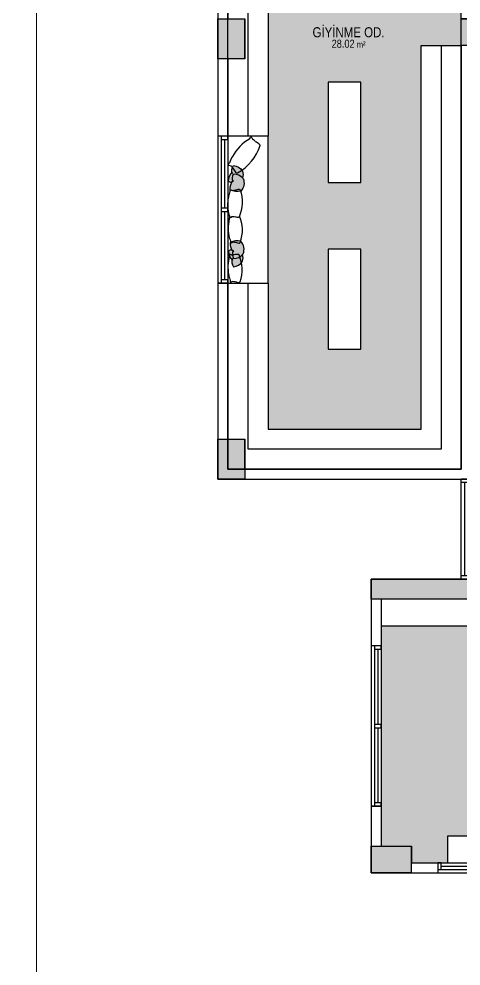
# Model space of a CAD drawing. Header units: metres. Extents: x 325971 to 582574, y 4156069 to 4412673.
# Drawn here: x 469064 to 469727, y 4269158 to 4270578 of the extents above; entities that cross this region are included whole.
import ezdxf
from ezdxf.enums import TextEntityAlignment as Align

# ---------------------------------------------------------------- set-up
doc = ezdxf.new("R2010")
doc.units = ezdxf.units.M
doc.layers.get('0').update_dxf_attribs({"color": 5, "lineweight": 0})
doc.layers.add('0_IFC_Area', color=100, linetype='Continuous', plot=False)
for name, color, linetype in [('0_IFC_Elevation_5', 252, 'Continuous'), ('0_IFC_Hatch', 250, 'Continuous'), ('0_IFC_Hatch_Structure', 251, 'Continuous'), ('0_IFC_Room_Text(No)_100', 12, 'Continuous'), ('0_IFC_Room_Text(No)_50', 12, 'Continuous'), ('0_IFC_Text_Explanation_100', 231, 'Continuous'), ('1_IFC_Concrete_Section', 50, 'Continuous'), ('2_IFC_Wall', 130, 'Continuous'), ('3_IFC_Window', 136, 'Continuous'), ('6_IFC_Furniture', 35, 'Continuous')]:
    doc.layers.add(name, color=color, linetype=linetype)
doc.styles.add('IFC_TEXT', font='ARIALN.TTF')

# ---------------------------------------------------------------- blocks, each defined once
blk = doc.blocks.new('*U182')
blk.add_wipeout([(-311, 0), (0, 0), (0, -164.2), (-60, -164.2), (-60, -60), (-311, -60)]).dxf.layer = '6_IFC_Furniture'
at = {"layer": '6_IFC_Furniture', "transparency": 33554687}
blk.add_lwpolyline([(-60, -60), (-311, -60), (-311, 0), (0, 0), (0, -164.2), (-60, -164.2)], close=True, dxfattribs=at)
blk.add_lwpolyline([(-311, -30), (-30, -30), (-30, -164.2)], dxfattribs=at)
blk = doc.blocks.new('*U167')
at = {"transparency": 33554687}
blk.add_wipeout([(119.7, 635), (179.7, 635), (179.7, 0), (-169.5, 0), (-169.5, 279), (-109.5, 279), (-109.5, 60), (119.7, 60)], dxfattribs=at).dxf.layer = '6_IFC_Furniture'
at = {"layer": '6_IFC_Furniture', "transparency": 33554687}
blk.add_lwpolyline([(-109.5, 60), (119.7, 60), (119.7, 635), (179.7, 635), (179.7, 0), (-169.5, 0), (-169.5, 279), (-109.5, 279)], close=True, dxfattribs=at)
blk.add_lwpolyline([(149.7, 635), (149.7, 30), (-139.5, 30), (-139.5, 279)], dxfattribs=at)
blk = doc.blocks.new('*U135')
blk.add_wipeout([(-50, 0), (-50, -10), (100, -10), (100, 0)]).dxf.layer = '3_IFC_Window'
at = {"layer": '3_IFC_Window'}
blk.add_lwpolyline([(-50, 0), (-50, -10), (100, -10), (100, 0)], close=True, dxfattribs=at)
for points in [[(-45, 0), (-45, -10)], [(95, 0), (95, -10)], [(100, 0), (100, -10)], [(95, -5), (-45, -5)]]:
    blk.add_lwpolyline(points, dxfattribs=at)
blk = doc.blocks.new('*U162')
blk.add_wipeout([(0, 0), (45, 0), (45, -40), (0, -40)]).dxf.layer = '6_IFC_Furniture'
at = {"layer": '6_IFC_Furniture', "transparency": 33554687}
blk.add_lwpolyline([(0, -40), (0, 0), (45, 0), (45, -40)], close=True, dxfattribs=at)
blk = doc.blocks.new('*U163')
blk.add_wipeout([(0, 0), (300, 0), (300, 15), (0, 15)]).dxf.layer = '3_IFC_Window'
at = {"layer": '0_IFC_Elevation_5'}
blk.add_lwpolyline([(0, 10), (0, 15), (300, 15), (300, 10)], dxfattribs=at)
at = {"layer": '2_IFC_Wall'}
for points in [[(0, 0), (0, 15)], [(300, 0), (300, 15)]]:
    blk.add_lwpolyline(points, dxfattribs=at)
at = {"layer": '3_IFC_Window'}
for points in [[(0, 10), (5, 10), (5, 0), (0, 0)], [(295, 10), (300, 10), (300, 0), (295, 0)]]:
    blk.add_lwpolyline(points, close=True, dxfattribs=at)
for points in [[(0, 0), (300, 0)], [(5, 10), (295, 10)], [(5, 5), (295, 5)]]:
    blk.add_lwpolyline(points, dxfattribs=at)
blk = doc.blocks.new('*U164')
blk.add_wipeout([(0, 0), (240, 0), (240, 15), (0, 15)]).dxf.layer = '3_IFC_Window'
at = {"layer": '0_IFC_Elevation_5'}
blk.add_lwpolyline([(0, 10), (0, 15), (240, 15), (240, 10)], dxfattribs=at)
at = {"layer": '2_IFC_Wall'}
for points in [[(0, 0), (0, 15)], [(240, 0), (240, 15)]]:
    blk.add_lwpolyline(points, dxfattribs=at)
at = {"layer": '3_IFC_Window'}
for points in [[(0, 10), (5, 10), (5, 0), (0, 0)], [(235, 10), (240, 10), (240, 0), (235, 0)]]:
    blk.add_lwpolyline(points, close=True, dxfattribs=at)
for points in [[(0, 0), (240, 0)], [(5, 10), (235, 10)], [(5, 5), (235, 5)]]:
    blk.add_lwpolyline(points, dxfattribs=at)
blk.add_wipeout([(117.5, 0), (122.5, 0), (122.5, 10), (117.5, 10)]).dxf.layer = '3_IFC_Window'
blk.add_lwpolyline([(117.5, 10), (122.5, 10), (122.5, 0), (117.5, 0)], close=True, dxfattribs=at)
blk = doc.blocks.new('*U185')
blk.add_wipeout([(0, 0), (220, 0), (220, 15), (0, 15)]).dxf.layer = '3_IFC_Window'
at = {"layer": '0_IFC_Elevation_5'}
blk.add_lwpolyline([(0, 10), (0, 15), (220, 15), (220, 10)], dxfattribs=at)
at = {"layer": '2_IFC_Wall'}
for points in [[(0, 0), (0, 15)], [(220, 0), (220, 15)]]:
    blk.add_lwpolyline(points, dxfattribs=at)
at = {"layer": '3_IFC_Window'}
for points in [[(0, 10), (5, 10), (5, 0), (0, 0)], [(215, 10), (220, 10), (220, 0), (215, 0)]]:
    blk.add_lwpolyline(points, close=True, dxfattribs=at)
for points in [[(0, 0), (220, 0)], [(5, 10), (215, 10)], [(5, 5), (215, 5)]]:
    blk.add_lwpolyline(points, dxfattribs=at)
blk.add_wipeout([(107.5, 0), (112.5, 0), (112.5, 10), (107.5, 10)]).dxf.layer = '3_IFC_Window'
blk.add_lwpolyline([(107.5, 10), (112.5, 10), (112.5, 0), (107.5, 0)], close=True, dxfattribs=at)
blk = doc.blocks.new('*U171')
blk.add_wipeout([(0, 0), (149.5, 0), (149.5, -40), (0, -40)]).dxf.layer = '6_IFC_Furniture'
at = {"layer": '6_IFC_Furniture', "transparency": 33554687}
blk.add_lwpolyline([(0, -40), (0, 0), (149.5, 0), (149.5, -40)], close=True, dxfattribs=at)
blk = doc.blocks.new('*U184')
blk.add_wipeout([(0, 0), (220, 0), (220, -60), (0, -60)]).dxf.layer = '6_IFC_Furniture'
at = {"layer": '6_IFC_Furniture', "transparency": 33554687}
blk.add_lwpolyline([(0, -60), (0, 0), (220, 0), (220, -60)], close=True, dxfattribs=at)
blk = doc.blocks.new('YASTIK')
blk.add_wipeout([(-39, 25.9), (-39.5, 25.7), (-39.8, 25.1), (-39.9, 24.6), (-40.1, 22.3), (-42.4, 19.8), (-44.5, 17.9), (-46.6, 16), (-47, 15.4), (-47.2, 14.8), (-47.2, 14.5), (-46.8, 13.6), (-42.6, 8.8), (-41.1, 7.3), (-38.9, 5.4), (-37.1, 3.9), (-35, 2.4), (-32.4, 0.7), (-30.1, -0.7), (-26.9, -2.3), (-23.1, -3.9), (-20.2, -5), (-17.1, -5.9), (-13.8, -6.6), (-11.7, -7), (-11.3, -6.9), (-11, -6.8), (-10.8, -6.5), (-10, -5.4), (-9.4, -4.2), (-8.7, -2.8), (-8.3, -1.4), (-8.1, -0.8), (-7.4, 0.1), (-6.8, 0.8), (-6.4, 1.5), (-6.1, 2.2), (-5.9, 2.6), (-5.5, 2.9), (-4.6, 3.5), (-4.3, 3.7), (-4.1, 3.8), (-4, 4), (-3.9, 4.2), (-3.9, 4.4), (-3.9, 4.6), (-4, 4.9), (-4.2, 5.1), (-4.3, 5.1), (-4.4, 5.2), (-5.7, 5.9), (-6.8, 7.2), (-7.6, 8), (-8.3, 8.8), (-9.4, 9.8), (-10.2, 10.6), (-11, 11.3), (-11.7, 12), (-12.4, 12.6), (-13.1, 13.2), (-13.4, 13.4), (-14.3, 14.1), (-14.6, 14.3), (-15.2, 14.8), (-16, 15.4), (-16.3, 15.6), (-17.1, 16.1), (-18, 16.8), (-19.6, 17.8), (-20.7, 18.4), (-22, 19.2), (-23.2, 19.8), (-24.6, 20.5), (-25.9, 21.1), (-27.5, 21.8), (-28.4, 22.1), (-29.6, 22.6), (-31.2, 23.1), (-33, 23.7), (-34.1, 24), (-35.9, 24.5), (-37, 24.7), (-37.8, 25.3), (-38.2, 25.6), (-38.4, 25.7), (-38.7, 25.9)]).dxf.layer = '6_IFC_Furniture'
at = {"layer": '6_IFC_Furniture'}
for p, q in [((-39.8, 25.1), (-40.1, 22.3)), ((-37, 24.7), (-38.4, 25.7)), ((-42.4, 19.8), (-46.6, 16)), ((-4.3, 3.7), (-6.6, 2.1)), ((-5.7, 5.9), (-4.4, 5.2))]:
    blk.add_line(p, q, dxfattribs=at)
blk.add_lwpolyline([(-38, 25.5), (-38, 25.4)], dxfattribs=at)
for centre, radius, start, end in [((-24.4, 5.4), 23.1, 132.7951, 141.2243), ((-38.9, 25), 0.881, 54.291, 173.8816), ((-48.9, -30.4), 56.4, 69.4766, 77.856), ((-48.9, -30.4), 56.4, 40.0598, 69.4766), ((-45.4, 14.7), 1.76, 132.7338, 217.939), ((-3.5, 47.3), 54.9, 217.939, 261.4127), ((-15.9, 6.8), 10.9, 315.8345, 337.4337), ((-4.8, 4.4), 0.881, 303.969, 63.5595), ((-11.6, -6.2), 0.8, 261.4127, 321.5413), ((-22.3, 2.3), 14.5, 321.5413, 347.5814)]:
    blk.add_arc(centre, radius, start, end, dxfattribs=at)
blk = doc.blocks.new('PILLOW-2')
at = {"layer": '6_IFC_Furniture', "true_color": 0xffffff}
h = blk.add_hatch(color=7, dxfattribs=at)
h.dxf.hatch_style = 1
h.paths.add_polyline_path([(300, 93, 0.210353), (135, 30, 0.209859), (0, 0, 0.236187), (107, -172, 0.138174), (232, -174, -0.215944), (156, -2, -0.209859), (293, 14, -0.047689), (328, 37, 0.055081)])
h.paths.add_polyline_path([(464, 60, 0.210353), (293, 14, 0.209859), (156, -2, 0.235398), (245, -184, 0.288726), (486, -142, 0.178897)])
at = {"layer": '6_IFC_Furniture'}
for points in [[(156, 24, 0.244175), (0, 0, 0.236187), (107, -172, 0.138115), (232, -174, 0.201666)], [(328, 37, 0.055081), (300, 93, 0.232884), (122, 16, 2.065529)], [(314, 6, 0.244175), (156, -2, 0.235398), (245, -184, 0.288726), (486, -142, 0.178897), (464, 60, 0.232884), (279, 2, 0.787595)]]:
    blk.add_lwpolyline(points, format="xyb", dxfattribs=at)
blk = doc.blocks.new('A$C5335fdae')
at = {"layer": '6_IFC_Furniture', "xscale": 1.299999999999999, "yscale": 1.299999999999999, "zscale": 1.299999999999999, "rotation": 80.80711119761033}
blk.add_blockref('YASTIK', (3.1, 101.7), dxfattribs=at)
at = {"layer": '6_IFC_Furniture', "zscale": 1.1, "rotation": 122.3527733556574}
blk.add_blockref('YASTIK', (-33.6, -13.3), dxfattribs=at)
at = {"layer": '6_IFC_Furniture', "xscale": -1, "zscale": 1.1, "rotation": 57.64722664434253}
blk.add_blockref('YASTIK', (-34, -28), dxfattribs=at)
at = {"layer": '6_IFC_Furniture', "zscale": 1.1, "rotation": 122.3527733556574}
blk.add_blockref('YASTIK', (-34, -72.3), dxfattribs=at)
at = {"yscale": 0.0787440000000001, "zscale": 0.0787440000000001, "rotation": 90}
for p, xscale in [((-30.2, 55.3), -0.0787440000000001), ((-30.2, -96.5), 0.0787440000000001)]:
    blk.add_blockref('PILLOW-2', p, dxfattribs=dict(at, xscale=xscale))
blk = doc.blocks.new('*U186')
blk.add_wipeout([(0, 0), (150, 0), (150, -49.2), (0, -49.2)]).dxf.layer = '6_IFC_Furniture'
at = {"layer": '6_IFC_Furniture', "transparency": 33554687}
blk.add_lwpolyline([(0, -49.2), (0, 0), (150, 0), (150, -49.2)], close=True, dxfattribs=at)
blk = doc.blocks.new('0_IFC_ROOM_TEXT_50')
at = {"layer": '0_IFC_Room_Text(No)_100', "insert": (13.2, -38.5), "char_height": 9.62, "attachment_point": 1, "style": 'IFC_TEXT'}
blk.add_mtext_dynamic_manual_height_columns('m²', width=16.695, gutter_width=6.88, heights=[0], dxfattribs=at)
at = {"layer": '0_IFC_Room_Text(No)_100', "style": 'IFC_TEXT'}
blk.add_attdef('ROOM_NAME', text='', height=13.5, dxfattribs=at).set_placement((0.7, -24.8), align=Align.MIDDLE_CENTER)
blk.add_attdef('AREA', text='', height=9.62, dxfattribs=at).set_placement((9.8, -48.1), align=Align.RIGHT)
at = {"layer": '0_IFC_Text_Explanation_100', "style": 'IFC_TEXT', "flags": 1}
for tag, p in [('DÖŞEME:', (-41.1, -62.8)), ('DUVAR:', (-41.1, -73.9)), ('TAVAN:', (-41.1, -85.2))]:
    blk.add_attdef(tag, p, '', height=7.7, dxfattribs=at)
blk = doc.blocks.new('A$C0934d755')
at = {"layer": '0_IFC_Area'}
for points in [[(40.1, -625), (15.1, -625), (15.1, -1195), (40.1, -1195), (40.1, -1240), (364.3, -1240), (364.3, -430), (15.1, -430), (15.1, -565), (40.1, -565)], [(244.8, -1805), (289.8, -1805), (289.8, -1830), (759.3, -1830), (759.3, -1415), (394.3, -1415), (394.3, -1435), (244.8, -1435)]]:
    blk.add_lwpolyline(points, close=True, dxfattribs=at)
ref = blk.add_blockref('0_IFC_ROOM_TEXT_50', (195.1, -560.1))
ref.add_attrib('ROOM_NAME', 'GİYİNME OD.', dxfattribs={"layer": '0_IFC_Room_Text(No)_50', "height": 15, "style": 'IFC_TEXT'}).set_placement((195.8, -585), align=Align.MIDDLE_CENTER)
ref.add_attrib('AREA', '28.02', dxfattribs={"layer": '0_IFC_Room_Text(No)_100', "height": 12, "style": 'IFC_TEXT'}).set_placement((204.9, -608.2), align=Align.RIGHT)
blk = doc.blocks.new('A$Ca6392db9')
at = {"layer": '0_IFC_Hatch', "true_color": 0x939598}
h = blk.add_hatch(color=252, dxfattribs=at)
h.dxf.hatch_style = 1
h.paths.add_polyline_path([(319.2, -525), (839.2, -525), (839.2, -705), (984.2, -705), (984.2, -1040), (1284.2, -1040), (1284.2, -565), (1239.2, -565), (1239.2, -540), (984.2, -540), (984.2, -125), (319.2, -125)])
h.paths.add_polyline_path([(-20, -585), (-45, -585), (-45, -1155), (-20, -1155), (-20, -1200), (304.2, -1200), (304.2, -390), (-45, -390), (-45, -525), (-20, -525)])
h.paths.add_polyline_path([(184.7, -1765), (229.7, -1765), (229.7, -1790), (699.2, -1790), (699.2, -1375), (334.2, -1375), (334.2, -1395), (184.7, -1395)])
h.paths.add_polyline_path([(1299.2, -1410), (1879.2, -1410), (1879.2, -1154.8), (1879.3, -1055), (1299.2, -1055)])
h.paths.add_polyline_path([(2214.2, -1420), (2049.2, -1420), (2049.2, -1540), (2079.2, -1540), (2079.2, -1600), (2529.2, -1600), (2529.2, -1540), (2554.2, -1540), (2554.2, -1100), (2529.3, -1100), (2529.3, -1055), (2214.2, -1055)])
h.paths.add_polyline_path([(1299.2, -1600), (2039.2, -1600), (2039.2, -1420), (1289.2, -1420), (1289.2, -1540), (1299.2, -1540)])
h.paths.add_polyline_path([(1139.2, -1515), (1149.2, -1515), (1149.2, -1540), (1289.2, -1540), (1289.2, -1215), (1069.2, -1215), (1069.2, -1365), (1139.2, -1365)])
h.paths.add_polyline_path([(834.2, -715), (969.2, -715), (969.2, -1060), (1069.2, -1060), (1069.2, -1365), (314.2, -1365), (314.2, -1215), (834.2, -1215)])
at = {"layer": '0_IFC_Area'}
for points in [[(-20, -585), (-45, -585), (-45, -1155), (-20, -1155), (-20, -1200), (304.2, -1200), (304.2, -390), (-45, -390), (-45, -525), (-20, -525)], [(184.7, -1765), (229.7, -1765), (229.7, -1790), (699.2, -1790), (699.2, -1375), (334.2, -1375), (334.2, -1395), (184.7, -1395)]]:
    blk.add_lwpolyline(points, close=True, dxfattribs=at)

msp = doc.modelspace()

# ---------------------------------------------------------------- hatches: boundary and pattern name
at = {"layer": '0_IFC_Hatch_Structure'}
h = msp.add_hatch(color=256, dxfattribs=at)
h.dxf.hatch_style = 1
h.paths.add_polyline_path([(469756.6, 4269738), (469756.6, 4269708), (469592, 4269708), (469592, 4269738)])
h = msp.add_hatch(color=256, dxfattribs=at)
h.dxf.hatch_style = 1
h.paths.add_polyline_path([(469592, 4269298), (469592, 4269338), (469652, 4269338), (469652, 4269298)])

# ---------------------------------------------------------------- linework, layer by layer
msp.add_circle((454272.5, 4284370.8, -128301.8), 128301.9)
at = {"layer": '1_IFC_Concrete_Section'}
msp.add_lwpolyline([(469592, 4269298), (469592, 4269338), (469652, 4269338), (469652, 4269298)], close=True, dxfattribs=at)
at = {"layer": '2_IFC_Wall'}
for points in [[(469592, 4269888), (469592, 4269888)], [(469607, 4269888), (469607, 4269888)], [(470281.6, 4269738), (469592, 4269738), (469592, 4269298), (470501.6, 4269298)]]:
    msp.add_lwpolyline(points, dxfattribs=at)
msp.add_lwpolyline([(469607, 4269338), (469652, 4269338), (469652, 4269313), (470121.6, 4269313), (470121.6, 4269728), (469756.6, 4269728), (469756.6, 4269708), (469607, 4269708)], close=True, dxfattribs=at)
at = {"layer": '6_IFC_Furniture'}
msp.add_lwpolyline([(469726.6, 4270978), (469741.6, 4270978), (469741.6, 4270578), (469726.6, 4270578)], close=True, dxfattribs=at)

# ---------------------------------------------------------------- block references
msp.add_blockref('A$Ca6392db9', (469422.4, 4271103))

# ---------------------------------------------------------------- next in the draw order: block references
at = {"rotation": 89.99999999999991}
msp.add_blockref('*U182', (469377.4, 4270713), dxfattribs=at)
at = {"xscale": -1}
for name, p, rotation in [('*U164', (469607, 4269638), 90), ('*U162', (469706.4, 4269313), 180)]:
    msp.add_blockref(name, p, dxfattribs=dict(at, rotation=rotation))

# ---------------------------------------------------------------- next in the draw order: block references
msp.add_blockref('*U167', (469546.9, 4269903))
at = {"xscale": -1, "rotation": 180}
msp.add_blockref('*U163', (469692, 4269313), dxfattribs=at)

# ---------------------------------------------------------------- next in the draw order: hatches: boundary and pattern name
at = {"layer": '0_IFC_Hatch_Structure'}
h = msp.add_hatch(color=256, dxfattribs=at)
h.dxf.hatch_style = 1
h.paths.add_polyline_path([(469402.4, 4270518), (469362.4, 4270518), (469362.4, 4270578), (469402.4, 4270578)])
h = msp.add_hatch(color=256, dxfattribs=at)
h.dxf.hatch_style = 1
h.paths.add_polyline_path([(469786.6, 4270578), (469786.6, 4270538), (469726.6, 4270538), (469726.6, 4270578)])
h = msp.add_hatch(color=256, dxfattribs=at)
h.dxf.hatch_style = 1
h.paths.add_polyline_path([(469402.4, 4269888), (469362.4, 4269888), (469362.4, 4269948), (469402.4, 4269948)])

# ---------------------------------------------------------------- next in the draw order: linework, layer by layer
at = {"layer": '1_IFC_Concrete_Section'}
for points in [[(469402.4, 4270518), (469362.4, 4270518), (469362.4, 4270578), (469402.4, 4270578)], [(469786.6, 4270578), (469786.6, 4270538), (469726.6, 4270538), (469726.6, 4270578)], [(469402.4, 4269888), (469362.4, 4269888), (469362.4, 4269948), (469402.4, 4269948)]]:
    msp.add_lwpolyline(points, close=True, dxfattribs=at)
at = {"layer": '2_IFC_Wall'}
for points in [[(469362.4, 4270993), (469362.4, 4269888), (469726.6, 4269888)], [(469377.4, 4270978), (469377.4, 4270723), (469541.6, 4270723), (469541.6, 4270713), (469377.4, 4270713), (469377.4, 4270578), (469402.4, 4270578), (469402.4, 4270518), (469377.4, 4270518)], [(469377.4, 4270518), (469377.4, 4269903), (469726.6, 4269903), (469726.6, 4270578)], [(469726.6, 4270578), (470261.6, 4270578), (470261.6, 4270398), (470406.6, 4270398), (470406.6, 4270063), (470706.6, 4270063), (470706.6, 4270538)]]:
    msp.add_lwpolyline(points, dxfattribs=at)

# ---------------------------------------------------------------- next in the draw order: block references
at = {"xscale": -1}
for name, p, rotation in [('*U186', (469576.6, 4270333), 270), ('*U185', (469377.4, 4270402), 90), ('*U186', (469576.6, 4270083), 270), ('*U135', (469736.6, 4269788), 270)]:
    msp.add_blockref(name, p, dxfattribs=dict(at, rotation=rotation))

# ---------------------------------------------------------------- next in the draw order: linework, layer by layer
at = {"layer": '1_IFC_Concrete_Section'}
msp.add_lwpolyline([(469756.6, 4269738), (469756.6, 4269708), (469592, 4269708), (469592, 4269738)], close=True, dxfattribs=at)

# ---------------------------------------------------------------- next in the draw order: block references
at = {"xscale": -1, "rotation": 270}
msp.add_blockref('*U184', (469437.4, 4270182), dxfattribs=at)

# ---------------------------------------------------------------- next in the draw order: block references
msp.add_blockref('A$C5335fdae', (469415.8, 4270302.9))
at = {"xscale": -1, "rotation": 180}
msp.add_blockref('*U171', (469607, 4269668), dxfattribs=at)

# ---------------------------------------------------------------- next in the draw order: linework, layer by layer
msp.add_lwpolyline([(472288.2, 4265314.4), (469090.5, 4265314.4), (469090.5, 4271513.3), (472288.2, 4271513.3)], close=True)

# ---------------------------------------------------------------- next in the draw order: block references
at = {"layer": '1_IFC_Concrete_Section'}
msp.add_blockref('A$C0934d755', (469362.2, 4271143), dxfattribs=at)

doc.saveas('drawing.dxf')
